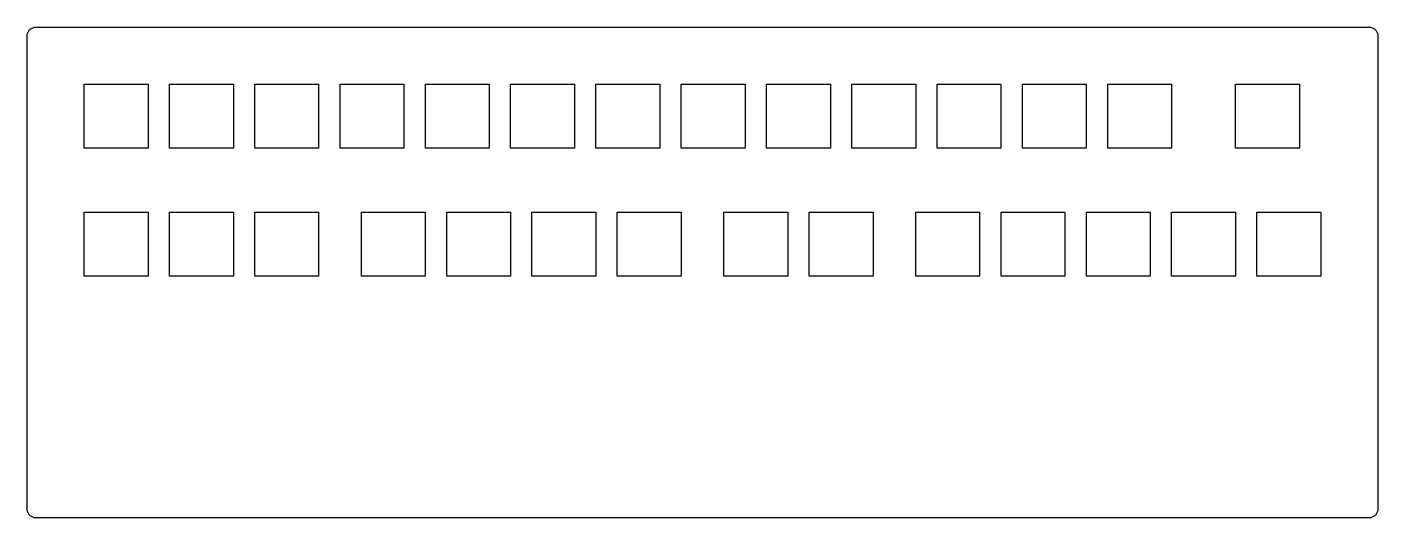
# Model space of a CAD drawing. Extents: x 0 to 293, y 0 to 107.
import ezdxf

# ---------------------------------------------------------------- set-up
doc = ezdxf.new("R2010")
doc.units = 0
doc.layers.get('0').update_dxf_attribs({"linetype": 'CONTINUOUS'})

msp = doc.modelspace()

# ---------------------------------------------------------------- linework, layer by layer
at = {"color": 0}
for p, q in [((0.192925, 105.416), (0.248047, 105.562)), ((0.248047, 105.562), (0.312815, 105.704)), ((0.312815, 105.704), (0.389985, 105.841)), ((0.389985, 105.841), (0.4768, 105.973)), ((0.4768, 105.973), (0.574643, 106.095)), ((0.574643, 106.095), (0.680752, 106.211)), ((0.680752, 106.211), (0.796505, 106.317)), ((0.796505, 106.317), (0.919152, 106.415)), ((0.919152, 106.415), (1.05006, 106.502)), ((1.05006, 106.502), (1.18787, 106.579)), ((1.18787, 106.579), (1.32981, 106.644)), ((1.32981, 106.644), (1.47588, 106.699)), ((1.47588, 106.699), (1.62884, 106.741)), ((1.62884, 106.741), (1.7818, 106.772)), ((1.7818, 106.772), (1.9389, 106.79)), ((1.9389, 106.79), (2.096, 106.796)), ((2.096, 106.796), (291.12, 106.796)), ((291.12, 106.796), (291.277, 106.79)), ((291.277, 106.79), (291.433, 106.772)), ((291.433, 106.772), (291.587, 106.741)), ((291.587, 106.741), (291.739, 106.699)), ((291.739, 106.699), (291.887, 106.644)), ((291.887, 106.644), (292.028, 106.579)), ((292.028, 106.579), (292.166, 106.502)), ((292.166, 106.502), (292.297, 106.415)), ((292.297, 106.415), (292.42, 106.317)), ((292.42, 106.317), (292.535, 106.211)), ((292.535, 106.211), (292.642, 106.095)), ((292.642, 106.095), (292.74, 105.973)), ((292.74, 105.973), (292.826, 105.841)), ((292.826, 105.841), (292.903, 105.704)), ((292.903, 105.704), (292.968, 105.562)), ((292.968, 105.562), (293.023, 105.416)), ((0.095085, 104.796), (0.101975, 104.953)), ((0.095085, 2.39503), (0.095085, 104.796)), ((0.101975, 104.953), (0.119889, 105.11)), ((0.119889, 105.11), (0.150206, 105.263)), ((0.150206, 105.263), (0.192925, 105.416)), ((293.023, 105.416), (293.066, 105.263)), ((293.066, 105.263), (293.096, 105.11)), ((293.096, 105.11), (293.114, 104.953)), ((293.114, 104.953), (293.121, 104.796)), ((293.121, 104.796), (293.121, 2.39503)), ((12.4961, 94.3956), (26.3453, 94.3956)), ((12.4961, 80.5462), (12.4961, 94.3956)), ((26.3453, 94.3956), (26.3453, 80.5462)), ((30.9948, 94.3956), (44.8455, 94.3956)), ((30.9948, 80.5462), (30.9948, 94.3956)), ((44.8455, 94.3956), (44.8455, 80.5462)), ((49.4951, 94.3956), (63.3458, 94.3956)), ((49.4951, 80.5462), (49.4951, 94.3956)), ((63.3458, 94.3956), (63.3458, 80.5462)), ((67.9951, 94.3956), (81.8459, 94.3956)), ((67.9951, 80.5462), (67.9951, 94.3956)), ((81.8459, 94.3956), (81.8459, 80.5462)), ((86.4955, 94.3956), (100.346, 94.3956)), ((86.4955, 80.5462), (86.4955, 94.3956)), ((100.346, 94.3956), (100.346, 80.5462)), ((104.995, 94.3956), (118.846, 94.3956)), ((104.995, 80.5462), (104.995, 94.3956)), ((118.846, 94.3956), (118.846, 80.5462)), ((123.494, 94.3956), (137.345, 94.3956)), ((123.494, 80.5462), (123.494, 94.3956)), ((137.345, 94.3956), (137.345, 80.5462)), ((141.994, 94.3956), (155.845, 94.3956)), ((141.994, 80.5462), (141.994, 94.3956)), ((155.845, 94.3956), (155.845, 80.5462)), ((160.494, 94.3956), (174.345, 94.3956)), ((160.494, 80.5462), (160.494, 94.3956)), ((174.345, 94.3956), (174.345, 80.5462)), ((178.995, 94.3956), (192.845, 94.3956)), ((178.995, 80.5462), (178.995, 94.3956)), ((192.845, 94.3956), (192.845, 80.5462)), ((197.495, 94.3956), (211.346, 94.3956)), ((197.495, 80.5462), (197.495, 94.3956)), ((211.346, 94.3956), (211.346, 80.5462)), ((215.995, 94.3956), (229.846, 94.3956)), ((215.995, 80.5462), (215.995, 94.3956)), ((229.846, 94.3956), (229.846, 80.5462)), ((234.494, 94.3956), (248.346, 94.3956)), ((234.494, 80.5462), (234.494, 94.3956)), ((248.346, 94.3956), (248.346, 80.5462)), ((262.246, 94.3956), (276.096, 94.3956)), ((262.246, 80.5462), (262.246, 94.3956)), ((276.096, 94.3956), (276.096, 80.5462)), ((26.3453, 80.5462), (12.4961, 80.5462)), ((44.8455, 80.5462), (30.9948, 80.5462)), ((63.3458, 80.5462), (49.4951, 80.5462)), ((81.8459, 80.5462), (67.9951, 80.5462)), ((100.346, 80.5462), (86.4955, 80.5462)), ((118.846, 80.5462), (104.995, 80.5462)), ((137.345, 80.5462), (123.494, 80.5462)), ((155.845, 80.5462), (141.994, 80.5462)), ((174.345, 80.5462), (160.494, 80.5462)), ((192.845, 80.5462), (178.995, 80.5462)), ((211.346, 80.5462), (197.495, 80.5462)), ((229.846, 80.5462), (215.995, 80.5462)), ((248.346, 80.5462), (234.494, 80.5462)), ((276.096, 80.5462), (262.246, 80.5462)), ((12.4961, 66.6461), (26.3453, 66.6461)), ((12.4961, 52.7967), (12.4961, 66.6461)), ((26.3453, 66.6461), (26.3453, 52.7967)), ((30.9948, 66.6461), (44.8455, 66.6461)), ((30.9948, 52.7967), (30.9948, 66.6461)), ((44.8455, 66.6461), (44.8455, 52.7967)), ((49.4951, 66.6461), (63.3458, 66.6461)), ((49.4951, 52.7967), (49.4951, 66.6461)), ((63.3458, 66.6461), (63.3458, 52.7967)), ((72.62, 66.6461), (86.4704, 66.6461)), ((72.62, 52.7967), (72.62, 66.6461)), ((86.4704, 66.6461), (86.4704, 52.7967)), ((91.12, 66.6461), (104.971, 66.6461)), ((91.12, 52.7967), (91.12, 66.6461)), ((104.971, 66.6461), (104.971, 52.7967)), ((109.62, 66.6461), (123.471, 66.6461)), ((109.62, 52.7967), (109.62, 66.6461)), ((123.471, 66.6461), (123.471, 52.7967)), ((128.119, 66.6461), (141.971, 66.6461)), ((128.119, 52.7967), (128.119, 66.6461)), ((141.971, 66.6461), (141.971, 52.7967)), ((151.244, 66.6461), (165.096, 66.6461)), ((151.244, 52.7967), (151.244, 66.6461)), ((165.096, 66.6461), (165.096, 52.7967)), ((169.744, 66.6461), (183.596, 66.6461)), ((169.744, 52.7967), (169.744, 66.6461)), ((183.596, 66.6461), (183.596, 52.7967)), ((192.869, 66.6461), (206.721, 66.6461)), ((192.869, 52.7967), (192.869, 66.6461)), ((206.721, 66.6461), (206.721, 52.7967)), ((211.369, 66.6461), (225.221, 66.6461)), ((211.369, 52.7967), (211.369, 66.6461)), ((225.221, 66.6461), (225.221, 52.7967)), ((229.869, 66.6461), (243.72, 66.6461)), ((229.869, 52.7967), (229.869, 66.6461)), ((243.72, 66.6461), (243.72, 52.7967)), ((248.369, 66.6461), (262.22, 66.6461)), ((248.369, 52.7967), (248.369, 66.6461)), ((262.22, 66.6461), (262.22, 52.7967)), ((266.871, 66.6461), (280.72, 66.6461)), ((266.871, 52.7967), (266.871, 66.6461)), ((280.72, 66.6461), (280.72, 52.7967)), ((26.3453, 52.7967), (12.4961, 52.7967)), ((44.8455, 52.7967), (30.9948, 52.7967)), ((63.3458, 52.7967), (49.4951, 52.7967)), ((86.4704, 52.7967), (72.62, 52.7967)), ((104.971, 52.7967), (91.12, 52.7967)), ((123.471, 52.7967), (109.62, 52.7967)), ((141.971, 52.7967), (128.119, 52.7967)), ((165.096, 52.7967), (151.244, 52.7967)), ((183.596, 52.7967), (169.744, 52.7967)), ((206.721, 52.7967), (192.869, 52.7967)), ((225.221, 52.7967), (211.369, 52.7967)), ((243.72, 52.7967), (229.869, 52.7967)), ((262.22, 52.7967), (248.369, 52.7967)), ((280.72, 52.7967), (266.871, 52.7967)), ((0.101975, 2.23931), (0.095085, 2.39503)), ((0.119889, 2.08359), (0.101975, 2.23931)), ((0.150206, 1.92925), (0.119889, 2.08359)), ((0.192925, 1.77767), (0.150206, 1.92925)), ((0.248047, 1.63022), (0.192925, 1.77767)), ((0.312815, 1.48828), (0.248047, 1.63022)), ((0.389985, 1.35186), (0.312815, 1.48828)), ((0.4768, 1.21956), (0.389985, 1.35186)), ((0.574643, 1.09692), (0.4768, 1.21956)), ((0.680752, 0.981163), (0.574643, 1.09692)), ((0.796505, 0.875055), (0.680752, 0.981163)), ((0.919152, 0.777215), (0.796505, 0.875055)), ((1.05006, 0.690397), (0.919152, 0.777215)), ((1.18787, 0.613227), (1.05006, 0.690397)), ((1.32981, 0.54846), (1.18787, 0.613227)), ((1.47588, 0.493339), (1.32981, 0.54846)), ((1.62884, 0.450617), (1.47588, 0.493339)), ((1.7818, 0.420303), (1.62884, 0.450617)), ((1.9389, 0.402389), (1.7818, 0.420303)), ((2.096, 0.395496), (1.9389, 0.402389)), ((291.12, 0.395496), (2.096, 0.395496)), ((291.277, 0.402389), (291.12, 0.395496)), ((291.433, 0.420303), (291.277, 0.402389)), ((291.587, 0.450617), (291.433, 0.420303)), ((291.739, 0.493339), (291.587, 0.450617)), ((291.887, 0.54846), (291.739, 0.493339)), ((292.028, 0.613227), (291.887, 0.54846)), ((292.166, 0.690397), (292.028, 0.613227)), ((292.297, 0.777215), (292.166, 0.690397)), ((292.42, 0.875055), (292.297, 0.777215)), ((292.535, 0.981163), (292.42, 0.875055)), ((292.642, 1.09692), (292.535, 0.981163)), ((292.74, 1.21956), (292.642, 1.09692)), ((292.826, 1.35186), (292.74, 1.21956)), ((292.903, 1.48828), (292.826, 1.35186)), ((292.968, 1.63022), (292.903, 1.48828)), ((293.023, 1.77767), (292.968, 1.63022)), ((293.066, 1.92925), (293.023, 1.77767)), ((293.096, 2.08359), (293.066, 1.92925)), ((293.114, 2.23931), (293.096, 2.08359)), ((293.121, 2.39503), (293.114, 2.23931))]:
    msp.add_line(p, q, dxfattribs=at)

doc.saveas('drawing.dxf')
